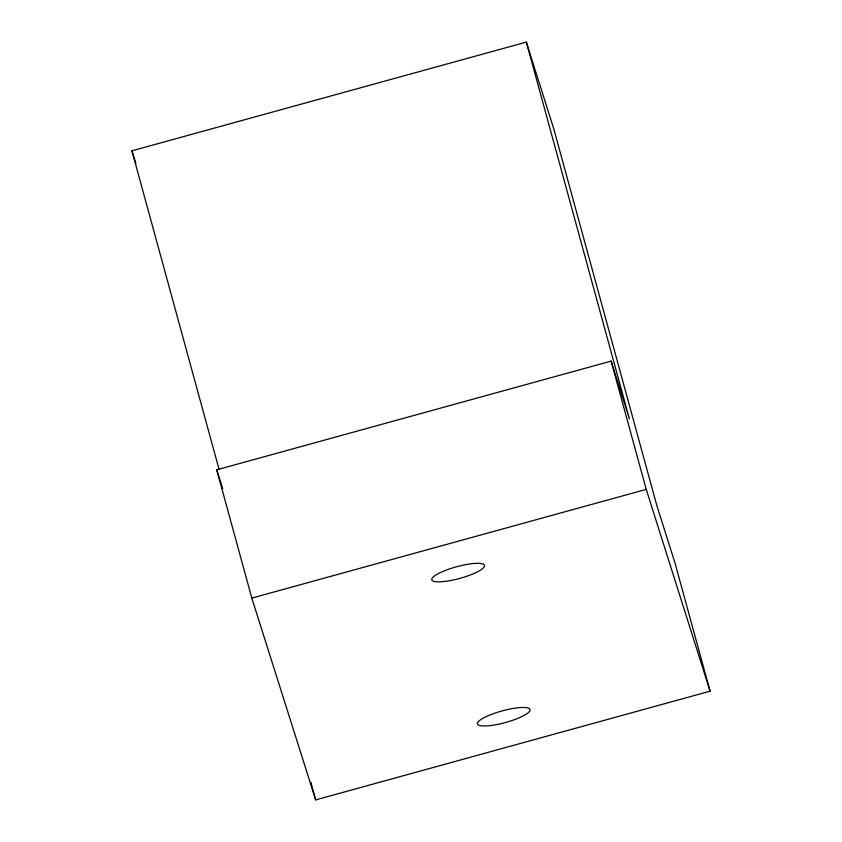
<?xml version="1.0" encoding="UTF-8"?>
<svg xmlns="http://www.w3.org/2000/svg" width="842" height="842" viewBox="0 0 842 842"><rect width="100%" height="100%" fill="white"/><g stroke="black" fill="none" stroke-linecap="round" stroke-linejoin="round"><path stroke-width="1.26" d="M219.015 469.173L131.92 150.823L526.334 42.1L553.699 128.584L656.749 505.284L674.979 562.898L710.08 691.177L315.666 799.9L251.821 598.104L216.72 469.825L611.134 361.102L629.395 418.79L526.334 42.1M251.821 598.104L646.235 489.381L710.08 691.177M131.92 150.823L135.888 163.359M216.72 469.825L222.677 488.634M611.134 361.102L646.235 489.381M310.845 782.292L315.666 799.9M490.718 725.541A27.281 6.041 -15.3 0 0 530.113 709.859A27.281 6.041 -15.3 0 0 490.423 714.784A27.281 6.041 -15.3 0 0 490.718 725.541M445.123 581.401A27.281 6.041 -15.3 0 0 484.508 565.708A27.281 6.041 -15.3 0 0 444.829 570.644A27.281 6.041 -15.3 0 0 445.123 581.401"/></g></svg>
